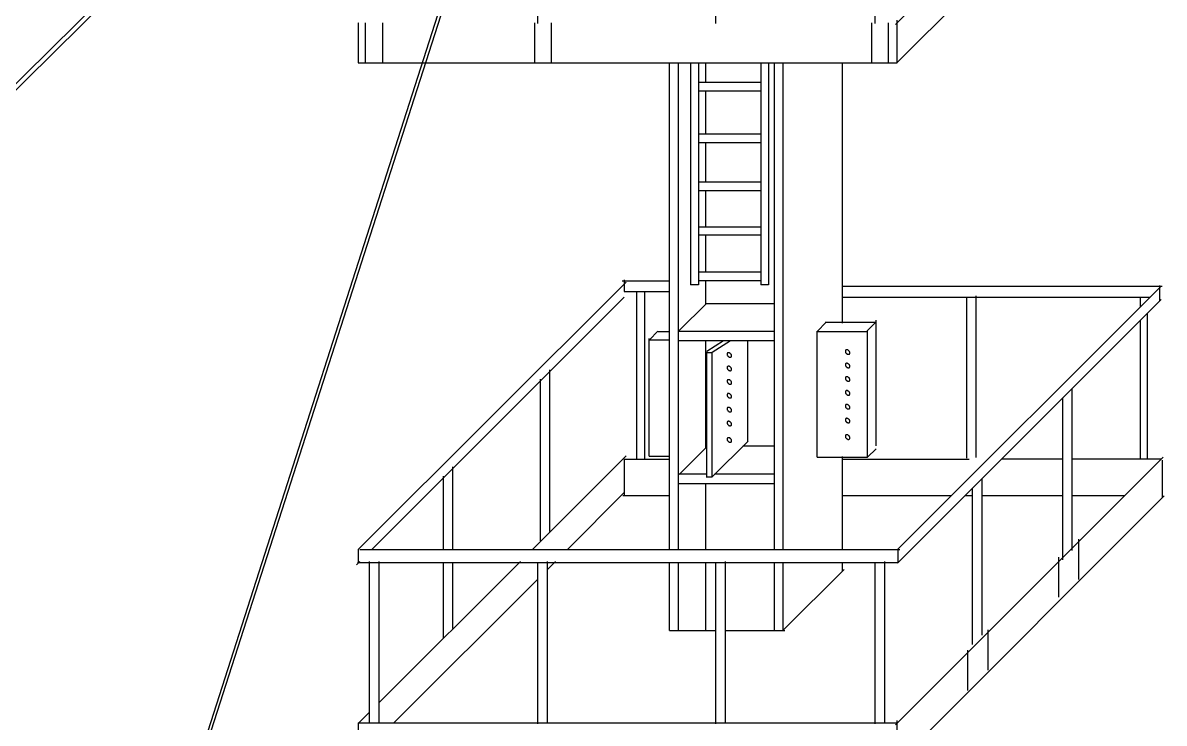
# Model space of a CAD drawing. Header units: metres. Extents: x 0 to 420, y 0 to 297.
# Drawn here: x 184.8 to 242.2, y 211 to 246.2 of the extents above; entities that cross this region are included whole.
import ezdxf

# ---------------------------------------------------------------- set-up
doc = ezdxf.new("R2010")
doc.units = ezdxf.units.M

msp = doc.modelspace()

# ---------------------------------------------------------------- linework, layer by layer
for p, q in [((215.66, 274.02), (106.21, 165.88)), ((215.69, 273.73), (106.32, 165.68)), ((213.42, 270.92), (159.27, 102.09)), ((213.5, 270.67), (159.41, 102.04)), ((228.65, 246.13), (242.11, 259.59)), ((228.7, 244.18), (242.16, 257.64)), ((210.67, 246.18), (210.67, 254.31)), ((219.62, 246.18), (219.62, 254.31)), ((227.63, 246.18), (227.63, 254.31)), ((201.64, 246.22), (201.64, 244.2)), ((201.64, 246.2), (201.66, 246.22)), ((201.98, 246.21), (201.98, 244.18)), ((202.86, 246.21), (202.86, 244.18)), ((210.49, 246.21), (210.49, 244.18)), ((211.33, 246.21), (211.33, 244.18)), ((227.45, 246.21), (227.45, 244.18)), ((228.29, 246.21), (228.29, 244.18)), ((228.74, 244.2), (228.74, 246.35)), ((201.64, 244.2), (228.74, 244.2)), ((217.28, 219.71), (217.28, 244.2)), ((217.74, 219.71), (217.74, 244.2)), ((218.35, 244.2), (218.35, 233.04)), ((218.74, 244.2), (218.74, 233.04)), ((219.11, 243.22), (219.11, 244.2)), ((221.88, 244.2), (221.88, 233.04)), ((222.27, 244.2), (222.27, 233.04)), ((222.56, 219.71), (222.56, 244.2)), ((223.01, 219.71), (223.01, 244.2)), ((225.99, 231.11), (225.99, 244.2)), ((221.88, 243.22), (218.75, 243.22)), ((221.88, 242.78), (218.75, 242.78)), ((219.11, 240.62), (219.11, 242.78)), ((221.91, 240.62), (218.79, 240.62)), ((221.91, 240.18), (218.79, 240.18)), ((219.11, 238.2), (219.11, 240.18)), ((221.84, 238.2), (218.72, 238.2)), ((221.84, 237.76), (218.72, 237.76)), ((219.11, 235.94), (219.11, 237.76)), ((221.88, 235.94), (218.74, 235.94)), ((221.88, 235.54), (218.74, 235.54)), ((219.11, 233.67), (219.11, 235.54)), ((221.88, 233.67), (218.75, 233.67)), ((201.64, 219.71), (215.1, 233.17)), ((214.91, 233.24), (217.28, 233.24)), ((215.02, 233.24), (215.02, 233.29)), ((215.02, 232.69), (215.02, 233.24)), ((218.74, 233.04), (218.35, 233.04)), ((221.88, 233.24), (218.75, 233.24)), ((219.11, 232.06), (219.11, 233.24)), ((222.27, 233.04), (221.88, 233.04)), ((215.01, 232.69), (217.28, 232.69)), ((215.65, 224.28), (215.65, 232.69)), ((216.04, 224.28), (216.04, 232.69)), ((225.99, 232.97), (242.06, 232.97)), ((228.75, 219.71), (242.01, 232.97)), ((232.23, 224.31), (232.23, 232.43)), ((232.71, 224.35), (232.71, 232.48)), ((241.95, 232.23), (241.95, 233)), ((202.32, 219.71), (215.01, 232.41)), ((219.15, 232.09), (217.77, 230.73)), ((222.56, 232.08), (219.11, 232.08)), ((225.99, 232.42), (241.46, 232.42)), ((228.75, 219.03), (242.01, 232.29)), ((240.97, 231.93), (240.97, 232.42)), ((241.32, 224.28), (241.32, 231.61)), ((216.28, 230.26), (216.7, 230.71)), ((224.73, 230.7), (225.15, 231.14)), ((225.11, 231.16), (227.66, 231.16)), ((227.25, 230.73), (227.67, 231.17)), ((227.25, 224.4), (227.25, 230.73)), ((227.68, 224.93), (227.68, 231.26)), ((240.97, 224.28), (240.97, 231.25)), ((216.27, 224.41), (216.27, 230.33)), ((216.27, 230.27), (217.28, 230.27)), ((216.72, 230.69), (217.28, 230.69)), ((222.56, 230.69), (217.73, 230.69)), ((222.56, 230.21), (217.73, 230.21)), ((219.11, 224.82), (219.11, 230.21)), ((219.11, 226.04), (219.11, 230.21)), ((220.01, 230.21), (219.17, 229.68)), ((220.36, 230.21), (219.43, 229.63)), ((221.23, 225.17), (221.23, 230.21)), ((224.71, 224.37), (224.71, 230.7)), ((224.71, 230.69), (227.25, 230.69)), ((219.16, 223.34), (219.16, 229.67)), ((219.16, 229.63), (219.43, 229.63)), ((219.43, 223.37), (219.43, 229.65)), ((211.27, 220.62), (211.27, 228.75)), ((210.8, 220.16), (210.8, 228.29)), ((237.07, 219.19), (237.07, 227.32)), ((237.53, 219.66), (237.53, 227.79)), ((221.24, 225.17), (219.43, 223.38)), ((210.39, 219.71), (215.1, 224.43)), ((216.27, 224.41), (217.28, 224.41)), ((219.15, 224.86), (217.77, 223.49)), ((222.56, 224.91), (220.98, 224.91)), ((225.99, 219.71), (225.99, 224.4)), ((227.25, 224.37), (227.67, 224.78)), ((206.39, 219.71), (206.39, 223.88)), ((215.02, 222.42), (215.02, 224.28)), ((215.02, 224.27), (217.28, 224.27)), ((224.71, 224.37), (227.25, 224.37)), ((225.99, 224.27), (232.35, 224.27)), ((228.65, 210.9), (242.11, 224.36)), ((234, 224.28), (237.07, 224.28)), ((237.53, 224.28), (242.02, 224.28)), ((242.08, 222.32), (242.08, 224.21)), ((205.92, 219.71), (205.92, 223.41)), ((219.16, 223.5), (217.75, 223.5)), ((219.16, 223.37), (219.43, 223.37)), ((222.54, 223.5), (219.55, 223.5)), ((233, 215.4), (233, 223.28)), ((222.56, 223.02), (217.75, 223.02)), ((219.11, 219.71), (219.11, 223.02)), ((232.53, 214.94), (232.53, 222.81)), ((212.15, 219.71), (215.01, 222.58)), ((214.94, 222.43), (217.28, 222.43)), ((225.99, 222.43), (231.47, 222.43)), ((228.7, 208.95), (242.16, 222.41)), ((232.15, 222.43), (232.53, 222.43)), ((233, 222.43), (237.07, 222.43)), ((237.53, 222.43), (240.18, 222.43)), ((237.86, 220.23), (237.86, 218.21)), ((201.64, 219.71), (201.64, 219.07)), ((201.72, 219.71), (228.87, 219.71)), ((228.77, 219.72), (228.77, 219.06)), ((236.84, 219.34), (236.84, 217.32)), ((201.55, 218.95), (201.72, 219.12)), ((201.59, 219.07), (228.74, 219.07)), ((202.19, 219.12), (202.19, 210.99)), ((202.67, 219.12), (202.67, 210.99)), ((202.67, 212), (209.79, 219.12)), ((205.92, 215.28), (205.92, 219.07)), ((206.39, 215.75), (206.39, 219.07)), ((210.67, 210.95), (210.67, 219.07)), ((211.15, 210.99), (211.15, 219.12)), ((211.15, 218.72), (211.55, 219.12)), ((217.28, 215.64), (217.28, 219.07)), ((217.74, 215.64), (217.74, 219.07)), ((219.11, 215.64), (219.11, 219.07)), ((219.62, 210.95), (219.62, 219.07)), ((220.1, 210.99), (220.1, 219.12)), ((222.56, 215.64), (222.56, 219.07)), ((222.99, 215.64), (226.07, 218.72)), ((223.01, 215.64), (223.01, 219.07)), ((225.99, 218.65), (225.99, 219.07)), ((227.63, 210.95), (227.63, 219.07)), ((228.12, 210.99), (228.12, 219.12)), ((203.42, 210.99), (210.67, 218.23)), ((217.28, 215.64), (219.62, 215.64)), ((220.1, 215.64), (223.09, 215.64)), ((233.29, 215.67), (233.29, 213.64)), ((232.27, 214.65), (232.27, 212.63)), ((201.66, 210.99), (202.19, 211.52)), ((201.64, 210.99), (228.74, 210.99)), ((201.64, 210.97), (201.66, 210.99)), ((201.64, 210.99), (201.64, 208.97)), ((228.74, 208.97), (228.74, 211.12))]:
    msp.add_line(p, q)
for points in [[(220.2, 229.6), (220.2, 229.59), (220.19, 229.59), (220.19, 229.58), (220.19, 229.58), (220.18, 229.57), (220.18, 229.57)], [(220.18, 229.57), (220.18, 229.56), (220.18, 229.55), (220.18, 229.54), (220.18, 229.53), (220.18, 229.52)], [(220.23, 229.61), (220.23, 229.61), (220.22, 229.61), (220.21, 229.61), (220.21, 229.61), (220.2, 229.6), (220.2, 229.6)], [(220.27, 229.62), (220.27, 229.62), (220.26, 229.62), (220.25, 229.62), (220.24, 229.62), (220.23, 229.62), (220.23, 229.62)], [(220.32, 229.6), (220.31, 229.6), (220.3, 229.61), (220.29, 229.61), (220.27, 229.62), (220.27, 229.62)], [(220.36, 229.57), (220.34, 229.58), (220.33, 229.59), (220.32, 229.6)], [(220.39, 229.52), (220.38, 229.54), (220.37, 229.55), (220.36, 229.57)], [(226.15, 229.75), (226.14, 229.74), (226.14, 229.74), (226.13, 229.73), (226.13, 229.73), (226.13, 229.72), (226.13, 229.72)], [(226.13, 229.72), (226.13, 229.71), (226.13, 229.7), (226.13, 229.69), (226.13, 229.68), (226.13, 229.67)], [(226.13, 229.67), (226.13, 229.66), (226.14, 229.64), (226.14, 229.63), (226.14, 229.63)], [(226.14, 229.63), (226.15, 229.62), (226.16, 229.6), (226.18, 229.59)], [(226.18, 229.76), (226.17, 229.76), (226.17, 229.76), (226.16, 229.76), (226.16, 229.75), (226.15, 229.75), (226.15, 229.75)], [(226.22, 229.76), (226.22, 229.76), (226.21, 229.76), (226.2, 229.77), (226.19, 229.76), (226.18, 229.76), (226.18, 229.76)], [(226.18, 229.59), (226.19, 229.57), (226.21, 229.56), (226.22, 229.55)], [(226.26, 229.75), (226.26, 229.75), (226.25, 229.76), (226.23, 229.76), (226.22, 229.76), (226.22, 229.76)], [(226.31, 229.71), (226.29, 229.73), (226.27, 229.74), (226.26, 229.75)], [(226.34, 229.67), (226.33, 229.68), (226.32, 229.7), (226.31, 229.71)], [(226.35, 229.63), (226.35, 229.64), (226.35, 229.66), (226.34, 229.67), (226.34, 229.67)], [(226.34, 229.56), (226.34, 229.56), (226.34, 229.56), (226.35, 229.57), (226.35, 229.58), (226.35, 229.58), (226.35, 229.59)], [(226.35, 229.59), (226.35, 229.59), (226.35, 229.6), (226.36, 229.61), (226.35, 229.62), (226.35, 229.63)], [(220.18, 229.52), (220.19, 229.51), (220.19, 229.5), (220.2, 229.48), (220.2, 229.48)], [(220.2, 229.48), (220.21, 229.47), (220.22, 229.45), (220.23, 229.44)], [(220.23, 229.44), (220.25, 229.43), (220.26, 229.41), (220.27, 229.41)], [(220.27, 229.41), (220.28, 229.4), (220.29, 229.4), (220.3, 229.39), (220.32, 229.39), (220.32, 229.39)], [(220.32, 229.39), (220.32, 229.39), (220.33, 229.39), (220.34, 229.39), (220.35, 229.39), (220.36, 229.39), (220.36, 229.39)], [(220.36, 229.39), (220.36, 229.39), (220.37, 229.39), (220.38, 229.4), (220.38, 229.4), (220.39, 229.4), (220.39, 229.41)], [(220.41, 229.48), (220.4, 229.5), (220.4, 229.51), (220.39, 229.52), (220.39, 229.52)], [(220.39, 229.41), (220.39, 229.41), (220.4, 229.42), (220.4, 229.42), (220.4, 229.43), (220.41, 229.43), (220.41, 229.44)], [(220.41, 229.44), (220.41, 229.44), (220.41, 229.45), (220.41, 229.46), (220.41, 229.47), (220.41, 229.48)], [(226.15, 229.07), (226.14, 229.06), (226.14, 229.06), (226.13, 229.05), (226.13, 229.05), (226.13, 229.04), (226.13, 229.04)], [(226.13, 229.04), (226.13, 229.03), (226.13, 229.02), (226.13, 229.01), (226.13, 229), (226.13, 229)], [(226.13, 229), (226.13, 228.98), (226.14, 228.97), (226.14, 228.95), (226.14, 228.95)], [(226.18, 229.09), (226.17, 229.08), (226.17, 229.08), (226.16, 229.08), (226.16, 229.08), (226.15, 229.07), (226.15, 229.07)], [(226.22, 229.09), (226.22, 229.09), (226.21, 229.09), (226.2, 229.09), (226.19, 229.09), (226.18, 229.09), (226.18, 229.09)], [(226.22, 229.55), (226.22, 229.55), (226.23, 229.55), (226.25, 229.54), (226.26, 229.54), (226.26, 229.54)], [(226.26, 229.07), (226.26, 229.07), (226.25, 229.08), (226.23, 229.08), (226.22, 229.09), (226.22, 229.09)], [(226.26, 229.54), (226.26, 229.54), (226.27, 229.54), (226.28, 229.54), (226.29, 229.54), (226.3, 229.54), (226.31, 229.54)], [(226.31, 229.04), (226.29, 229.05), (226.27, 229.06), (226.26, 229.07)], [(226.31, 229.54), (226.31, 229.54), (226.32, 229.54), (226.32, 229.54), (226.33, 229.55), (226.33, 229.55), (226.34, 229.56)], [(226.34, 228.99), (226.33, 229.01), (226.32, 229.02), (226.31, 229.04)], [(226.35, 228.95), (226.35, 228.97), (226.35, 228.98), (226.34, 228.99), (226.34, 228.99)], [(220.2, 228.92), (220.2, 228.92), (220.19, 228.91), (220.19, 228.91), (220.19, 228.9), (220.18, 228.89), (220.18, 228.89)], [(220.18, 228.89), (220.18, 228.89), (220.18, 228.88), (220.18, 228.87), (220.18, 228.86), (220.18, 228.85)], [(220.18, 228.85), (220.19, 228.83), (220.19, 228.82), (220.2, 228.81), (220.2, 228.8)], [(220.23, 228.94), (220.23, 228.94), (220.22, 228.93), (220.21, 228.93), (220.21, 228.93), (220.2, 228.93), (220.2, 228.92)], [(220.2, 228.8), (220.21, 228.79), (220.22, 228.78), (220.23, 228.76)], [(220.27, 228.94), (220.27, 228.94), (220.26, 228.94), (220.25, 228.94), (220.24, 228.94), (220.23, 228.94), (220.23, 228.94)], [(220.23, 228.76), (220.25, 228.75), (220.26, 228.74), (220.27, 228.73)], [(220.32, 228.92), (220.31, 228.92), (220.3, 228.93), (220.29, 228.94), (220.27, 228.94), (220.27, 228.94)], [(220.27, 228.73), (220.28, 228.73), (220.29, 228.72), (220.3, 228.72), (220.32, 228.71), (220.32, 228.71)], [(220.36, 228.89), (220.34, 228.9), (220.33, 228.91), (220.32, 228.92)], [(220.32, 228.71), (220.32, 228.71), (220.33, 228.71), (220.34, 228.71), (220.35, 228.71), (220.36, 228.71), (220.36, 228.71)], [(220.39, 228.85), (220.38, 228.86), (220.37, 228.88), (220.36, 228.89)], [(220.36, 228.71), (220.36, 228.71), (220.37, 228.72), (220.38, 228.72), (220.38, 228.72), (220.39, 228.73), (220.39, 228.73)], [(220.41, 228.8), (220.4, 228.82), (220.4, 228.83), (220.39, 228.84), (220.39, 228.85)], [(220.39, 228.73), (220.39, 228.74), (220.4, 228.74), (220.4, 228.75), (220.4, 228.75), (220.41, 228.76), (220.41, 228.76)], [(220.41, 228.76), (220.41, 228.76), (220.41, 228.77), (220.41, 228.78), (220.41, 228.79), (220.41, 228.8)], [(226.14, 228.95), (226.15, 228.94), (226.16, 228.92), (226.18, 228.91)], [(226.18, 228.91), (226.19, 228.9), (226.21, 228.88), (226.22, 228.88)], [(226.22, 228.88), (226.22, 228.87), (226.23, 228.87), (226.25, 228.86), (226.26, 228.86), (226.26, 228.86)], [(226.26, 228.86), (226.26, 228.86), (226.27, 228.86), (226.28, 228.86), (226.29, 228.86), (226.3, 228.86), (226.31, 228.86)], [(226.31, 228.86), (226.31, 228.86), (226.32, 228.86), (226.32, 228.87), (226.33, 228.87), (226.33, 228.87), (226.34, 228.88)], [(226.34, 228.88), (226.34, 228.88), (226.34, 228.89), (226.35, 228.89), (226.35, 228.9), (226.35, 228.9), (226.35, 228.91)], [(226.35, 228.91), (226.35, 228.91), (226.35, 228.92), (226.36, 228.93), (226.35, 228.94), (226.35, 228.95)], [(220.2, 228.24), (220.2, 228.24), (220.19, 228.23), (220.19, 228.23), (220.19, 228.22), (220.18, 228.22), (220.18, 228.21)], [(220.18, 228.21), (220.18, 228.21), (220.18, 228.2), (220.18, 228.19), (220.18, 228.18), (220.18, 228.17)], [(220.18, 228.17), (220.19, 228.16), (220.19, 228.14), (220.2, 228.13), (220.2, 228.13)], [(220.23, 228.26), (220.23, 228.26), (220.22, 228.26), (220.21, 228.25), (220.21, 228.25), (220.2, 228.25), (220.2, 228.24)], [(220.2, 228.13), (220.21, 228.11), (220.22, 228.1), (220.23, 228.08)], [(220.27, 228.26), (220.27, 228.26), (220.26, 228.26), (220.25, 228.26), (220.24, 228.26), (220.23, 228.26), (220.23, 228.26)], [(220.23, 228.08), (220.25, 228.07), (220.26, 228.06), (220.27, 228.05)], [(220.32, 228.25), (220.31, 228.25), (220.3, 228.25), (220.29, 228.26), (220.27, 228.26), (220.27, 228.26)], [(220.27, 228.05), (220.28, 228.05), (220.29, 228.04), (220.3, 228.04), (220.32, 228.04), (220.32, 228.04)], [(220.36, 228.21), (220.34, 228.23), (220.33, 228.24), (220.32, 228.25)], [(220.32, 228.04), (220.32, 228.04), (220.33, 228.03), (220.34, 228.03), (220.35, 228.03), (220.36, 228.04), (220.36, 228.04)], [(220.39, 228.17), (220.38, 228.18), (220.37, 228.2), (220.36, 228.21)], [(220.36, 228.04), (220.36, 228.04), (220.37, 228.04), (220.38, 228.04), (220.38, 228.05), (220.39, 228.05), (220.39, 228.05)], [(220.41, 228.13), (220.4, 228.14), (220.4, 228.15), (220.39, 228.17), (220.39, 228.17)], [(220.39, 228.05), (220.39, 228.06), (220.4, 228.06), (220.4, 228.07), (220.4, 228.07), (220.41, 228.08), (220.41, 228.08)], [(220.41, 228.08), (220.41, 228.09), (220.41, 228.1), (220.41, 228.11), (220.41, 228.12), (220.41, 228.13)], [(226.15, 228.39), (226.14, 228.39), (226.14, 228.38), (226.13, 228.38), (226.13, 228.37), (226.13, 228.37), (226.13, 228.36)], [(226.13, 228.36), (226.13, 228.36), (226.13, 228.35), (226.13, 228.34), (226.13, 228.33), (226.13, 228.32)], [(226.13, 228.32), (226.13, 228.3), (226.14, 228.29), (226.14, 228.28), (226.14, 228.28)], [(226.14, 228.28), (226.15, 228.26), (226.16, 228.25), (226.18, 228.23)], [(226.18, 228.41), (226.17, 228.41), (226.17, 228.41), (226.16, 228.4), (226.16, 228.4), (226.15, 228.4), (226.15, 228.39)], [(226.22, 228.41), (226.22, 228.41), (226.21, 228.41), (226.2, 228.41), (226.19, 228.41), (226.18, 228.41), (226.18, 228.41)], [(226.18, 228.23), (226.19, 228.22), (226.21, 228.21), (226.22, 228.2)], [(226.26, 228.39), (226.26, 228.39), (226.25, 228.4), (226.23, 228.41), (226.22, 228.41), (226.22, 228.41)], [(226.22, 228.2), (226.22, 228.2), (226.23, 228.19), (226.25, 228.19), (226.26, 228.18), (226.26, 228.18)], [(226.31, 228.36), (226.29, 228.37), (226.27, 228.39), (226.26, 228.39)], [(226.26, 228.18), (226.26, 228.18), (226.27, 228.18), (226.28, 228.18), (226.29, 228.18), (226.3, 228.18), (226.31, 228.18)], [(226.34, 228.32), (226.33, 228.33), (226.32, 228.35), (226.31, 228.36)], [(226.31, 228.18), (226.31, 228.19), (226.32, 228.19), (226.32, 228.19), (226.33, 228.19), (226.33, 228.2), (226.34, 228.2)], [(226.35, 228.27), (226.35, 228.29), (226.35, 228.3), (226.34, 228.31), (226.34, 228.32)], [(226.34, 228.2), (226.34, 228.21), (226.34, 228.21), (226.35, 228.22), (226.35, 228.22), (226.35, 228.23), (226.35, 228.23)], [(226.35, 228.23), (226.35, 228.23), (226.35, 228.24), (226.36, 228.25), (226.35, 228.26), (226.35, 228.27)], [(220.2, 227.55), (220.2, 227.54), (220.19, 227.54), (220.19, 227.53), (220.19, 227.53), (220.18, 227.52), (220.18, 227.52)], [(220.18, 227.52), (220.18, 227.51), (220.18, 227.5), (220.18, 227.49), (220.18, 227.48), (220.18, 227.47)], [(220.18, 227.47), (220.19, 227.46), (220.19, 227.44), (220.2, 227.43), (220.2, 227.43)], [(220.23, 227.56), (220.23, 227.56), (220.22, 227.56), (220.21, 227.56), (220.21, 227.55), (220.2, 227.55), (220.2, 227.55)], [(220.2, 227.43), (220.21, 227.42), (220.22, 227.4), (220.23, 227.39)], [(220.27, 227.56), (220.27, 227.56), (220.26, 227.56), (220.25, 227.57), (220.24, 227.56), (220.23, 227.56), (220.23, 227.56)], [(220.23, 227.39), (220.25, 227.37), (220.26, 227.36), (220.27, 227.35)], [(220.32, 227.55), (220.31, 227.55), (220.3, 227.55), (220.29, 227.56), (220.27, 227.56), (220.27, 227.56)], [(220.27, 227.35), (220.28, 227.35), (220.29, 227.35), (220.3, 227.34), (220.32, 227.34), (220.32, 227.34)], [(220.36, 227.51), (220.34, 227.53), (220.33, 227.54), (220.32, 227.55)], [(220.32, 227.34), (220.32, 227.34), (220.33, 227.34), (220.34, 227.34), (220.35, 227.34), (220.36, 227.34), (220.36, 227.34)], [(220.39, 227.47), (220.38, 227.48), (220.37, 227.5), (220.36, 227.51)], [(220.36, 227.34), (220.36, 227.34), (220.37, 227.34), (220.38, 227.34), (220.38, 227.35), (220.39, 227.35), (220.39, 227.36)], [(220.41, 227.43), (220.4, 227.44), (220.4, 227.46), (220.39, 227.47), (220.39, 227.47)], [(220.39, 227.36), (220.39, 227.36), (220.4, 227.36), (220.4, 227.37), (220.4, 227.38), (220.41, 227.38), (220.41, 227.38)], [(220.41, 227.38), (220.41, 227.39), (220.41, 227.4), (220.41, 227.41), (220.41, 227.42), (220.41, 227.43)], [(226.15, 227.69), (226.14, 227.69), (226.14, 227.68), (226.13, 227.68), (226.13, 227.67), (226.13, 227.67), (226.13, 227.66)], [(226.13, 227.66), (226.13, 227.66), (226.13, 227.65), (226.13, 227.64), (226.13, 227.63), (226.13, 227.62)], [(226.13, 227.62), (226.13, 227.61), (226.14, 227.59), (226.14, 227.58), (226.14, 227.58)], [(226.14, 227.58), (226.15, 227.56), (226.16, 227.55), (226.18, 227.53)], [(226.18, 227.71), (226.17, 227.71), (226.17, 227.71), (226.16, 227.7), (226.16, 227.7), (226.15, 227.7), (226.15, 227.69)], [(226.22, 227.71), (226.22, 227.71), (226.21, 227.71), (226.2, 227.71), (226.19, 227.71), (226.18, 227.71), (226.18, 227.71)], [(226.18, 227.53), (226.19, 227.52), (226.21, 227.51), (226.22, 227.5)], [(226.26, 227.69), (226.26, 227.7), (226.25, 227.7), (226.23, 227.71), (226.22, 227.71), (226.22, 227.71)], [(226.22, 227.5), (226.22, 227.5), (226.23, 227.49), (226.25, 227.49), (226.26, 227.49), (226.26, 227.49)], [(226.31, 227.66), (226.29, 227.68), (226.27, 227.69), (226.26, 227.69)], [(226.26, 227.49), (226.26, 227.49), (226.27, 227.48), (226.28, 227.48), (226.29, 227.48), (226.3, 227.49), (226.31, 227.49)], [(226.34, 227.62), (226.33, 227.63), (226.32, 227.65), (226.31, 227.66)], [(226.31, 227.49), (226.31, 227.49), (226.32, 227.49), (226.32, 227.49), (226.33, 227.49), (226.33, 227.5), (226.34, 227.5)], [(226.35, 227.58), (226.35, 227.59), (226.35, 227.6), (226.34, 227.62), (226.34, 227.62)], [(226.34, 227.5), (226.34, 227.51), (226.34, 227.51), (226.35, 227.52), (226.35, 227.52), (226.35, 227.53), (226.35, 227.53)], [(226.35, 227.53), (226.35, 227.54), (226.35, 227.55), (226.36, 227.56), (226.35, 227.57), (226.35, 227.58)], [(220.2, 226.85), (220.2, 226.84), (220.19, 226.84), (220.19, 226.83), (220.19, 226.83), (220.18, 226.82), (220.18, 226.82)], [(220.18, 226.82), (220.18, 226.81), (220.18, 226.8), (220.18, 226.79), (220.18, 226.78), (220.18, 226.77)], [(220.18, 226.77), (220.19, 226.76), (220.19, 226.75), (220.2, 226.73), (220.2, 226.73)], [(220.23, 226.86), (220.23, 226.86), (220.22, 226.86), (220.21, 226.86), (220.21, 226.86), (220.2, 226.85), (220.2, 226.85)], [(220.2, 226.73), (220.21, 226.72), (220.22, 226.7), (220.23, 226.69)], [(220.27, 226.86), (220.27, 226.86), (220.26, 226.87), (220.25, 226.87), (220.24, 226.87), (220.23, 226.86), (220.23, 226.86)], [(220.32, 226.85), (220.31, 226.85), (220.3, 226.86), (220.29, 226.86), (220.27, 226.86), (220.27, 226.86)], [(220.36, 226.82), (220.34, 226.83), (220.33, 226.84), (220.32, 226.85)], [(220.39, 226.77), (220.38, 226.79), (220.37, 226.8), (220.36, 226.82)], [(220.41, 226.73), (220.4, 226.74), (220.4, 226.76), (220.39, 226.77), (220.39, 226.77)], [(220.41, 226.69), (220.41, 226.69), (220.41, 226.7), (220.41, 226.71), (220.41, 226.72), (220.41, 226.73)], [(226.15, 226.99), (226.14, 226.99), (226.14, 226.99), (226.13, 226.98), (226.13, 226.97), (226.13, 226.97), (226.13, 226.97)], [(226.13, 226.97), (226.13, 226.96), (226.13, 226.95), (226.13, 226.94), (226.13, 226.93), (226.13, 226.92)], [(226.13, 226.92), (226.13, 226.91), (226.14, 226.89), (226.14, 226.88), (226.14, 226.88)], [(226.14, 226.88), (226.15, 226.87), (226.16, 226.85), (226.18, 226.84)], [(226.18, 227.01), (226.17, 227.01), (226.17, 227.01), (226.16, 227.01), (226.16, 227), (226.15, 227), (226.15, 226.99)], [(226.22, 227.01), (226.22, 227.01), (226.21, 227.01), (226.2, 227.01), (226.19, 227.01), (226.18, 227.01), (226.18, 227.01)], [(226.18, 226.84), (226.19, 226.82), (226.21, 226.81), (226.22, 226.8)], [(226.26, 227), (226.26, 227), (226.25, 227), (226.23, 227.01), (226.22, 227.01), (226.22, 227.01)], [(226.22, 226.8), (226.22, 226.8), (226.23, 226.8), (226.25, 226.79), (226.26, 226.79), (226.26, 226.79)], [(226.31, 226.96), (226.29, 226.98), (226.27, 226.99), (226.26, 227)], [(226.26, 226.79), (226.26, 226.79), (226.27, 226.79), (226.28, 226.79), (226.29, 226.79), (226.3, 226.79), (226.31, 226.79)], [(226.34, 226.92), (226.33, 226.93), (226.32, 226.95), (226.31, 226.96)], [(226.31, 226.79), (226.31, 226.79), (226.32, 226.79), (226.32, 226.79), (226.33, 226.8), (226.33, 226.8), (226.34, 226.8)], [(226.35, 226.88), (226.35, 226.89), (226.35, 226.91), (226.34, 226.92), (226.34, 226.92)], [(226.34, 226.8), (226.34, 226.81), (226.34, 226.81), (226.35, 226.82), (226.35, 226.82), (226.35, 226.83), (226.35, 226.83)], [(226.35, 226.83), (226.35, 226.84), (226.35, 226.85), (226.36, 226.86), (226.35, 226.87), (226.35, 226.88)], [(220.2, 226.15), (220.2, 226.14), (220.19, 226.14), (220.19, 226.13), (220.19, 226.13), (220.18, 226.12), (220.18, 226.12)], [(220.18, 226.12), (220.18, 226.12), (220.18, 226.11), (220.18, 226.1), (220.18, 226.09), (220.18, 226.08)], [(220.23, 226.17), (220.23, 226.16), (220.22, 226.16), (220.21, 226.16), (220.21, 226.16), (220.2, 226.15), (220.2, 226.15)], [(220.23, 226.69), (220.25, 226.67), (220.26, 226.66), (220.27, 226.66)], [(220.27, 226.17), (220.27, 226.17), (220.26, 226.17), (220.25, 226.17), (220.24, 226.17), (220.23, 226.17), (220.23, 226.17)], [(220.27, 226.66), (220.28, 226.65), (220.29, 226.65), (220.3, 226.64), (220.32, 226.64), (220.32, 226.64)], [(220.32, 226.15), (220.31, 226.15), (220.3, 226.16), (220.29, 226.16), (220.27, 226.17), (220.27, 226.17)], [(220.32, 226.64), (220.32, 226.64), (220.33, 226.64), (220.34, 226.64), (220.35, 226.64), (220.36, 226.64), (220.36, 226.64)], [(220.36, 226.12), (220.34, 226.13), (220.33, 226.14), (220.32, 226.15)], [(220.36, 226.64), (220.36, 226.64), (220.37, 226.64), (220.38, 226.65), (220.38, 226.65), (220.39, 226.65), (220.39, 226.66)], [(220.39, 226.08), (220.38, 226.09), (220.37, 226.1), (220.36, 226.12)], [(220.39, 226.66), (220.39, 226.66), (220.4, 226.67), (220.4, 226.67), (220.4, 226.68), (220.41, 226.68), (220.41, 226.69)], [(226.15, 226.3), (226.14, 226.29), (226.14, 226.29), (226.13, 226.28), (226.13, 226.28), (226.13, 226.27), (226.13, 226.27)], [(226.13, 226.27), (226.13, 226.26), (226.13, 226.25), (226.13, 226.24), (226.13, 226.23), (226.13, 226.22)], [(226.13, 226.22), (226.13, 226.21), (226.14, 226.2), (226.14, 226.18), (226.14, 226.18)], [(226.14, 226.18), (226.15, 226.17), (226.16, 226.15), (226.18, 226.14)], [(226.18, 226.31), (226.17, 226.31), (226.17, 226.31), (226.16, 226.31), (226.16, 226.3), (226.15, 226.3), (226.15, 226.3)], [(226.22, 226.31), (226.22, 226.31), (226.21, 226.32), (226.2, 226.32), (226.19, 226.32), (226.18, 226.31), (226.18, 226.31)], [(226.18, 226.14), (226.19, 226.12), (226.21, 226.11), (226.22, 226.1)], [(226.26, 226.3), (226.26, 226.3), (226.25, 226.31), (226.23, 226.31), (226.22, 226.31), (226.22, 226.31)], [(226.31, 226.27), (226.29, 226.28), (226.27, 226.29), (226.26, 226.3)], [(226.34, 226.22), (226.33, 226.24), (226.32, 226.25), (226.31, 226.27)], [(226.35, 226.18), (226.35, 226.19), (226.35, 226.21), (226.34, 226.22), (226.34, 226.22)], [(226.34, 226.11), (226.34, 226.11), (226.34, 226.12), (226.35, 226.12), (226.35, 226.13), (226.35, 226.13), (226.35, 226.14)], [(226.35, 226.14), (226.35, 226.14), (226.35, 226.15), (226.36, 226.16), (226.35, 226.17), (226.35, 226.18)], [(220.18, 226.08), (220.19, 226.06), (220.19, 226.05), (220.2, 226.04), (220.2, 226.03)], [(220.2, 226.03), (220.21, 226.02), (220.22, 226), (220.23, 225.99)], [(220.23, 225.99), (220.25, 225.98), (220.26, 225.96), (220.27, 225.96)], [(220.27, 225.96), (220.28, 225.96), (220.29, 225.95), (220.3, 225.94), (220.32, 225.94), (220.32, 225.94)], [(220.32, 225.94), (220.32, 225.94), (220.33, 225.94), (220.34, 225.94), (220.35, 225.94), (220.36, 225.94), (220.36, 225.94)], [(220.36, 225.94), (220.36, 225.94), (220.37, 225.95), (220.38, 225.95), (220.38, 225.95), (220.39, 225.95), (220.39, 225.96)], [(220.41, 226.03), (220.4, 226.05), (220.4, 226.06), (220.39, 226.07), (220.39, 226.08)], [(220.39, 225.96), (220.39, 225.96), (220.4, 225.97), (220.4, 225.97), (220.4, 225.98), (220.41, 225.98), (220.41, 225.99)], [(220.41, 225.99), (220.41, 225.99), (220.41, 226), (220.41, 226.01), (220.41, 226.02), (220.41, 226.03)], [(226.22, 226.1), (226.22, 226.1), (226.23, 226.1), (226.25, 226.09), (226.26, 226.09), (226.26, 226.09)], [(226.26, 226.09), (226.26, 226.09), (226.27, 226.09), (226.28, 226.09), (226.29, 226.09), (226.3, 226.09), (226.31, 226.09)], [(226.31, 226.09), (226.31, 226.09), (226.32, 226.09), (226.32, 226.1), (226.33, 226.1), (226.33, 226.1), (226.34, 226.11)], [(220.2, 225.32), (220.2, 225.32), (220.19, 225.31), (220.19, 225.31), (220.19, 225.3), (220.18, 225.3), (220.18, 225.29)], [(220.18, 225.29), (220.18, 225.29), (220.18, 225.28), (220.18, 225.27), (220.18, 225.26), (220.18, 225.25)], [(220.18, 225.25), (220.19, 225.24), (220.19, 225.22), (220.2, 225.21), (220.2, 225.21)], [(220.23, 225.34), (220.23, 225.34), (220.22, 225.34), (220.21, 225.33), (220.21, 225.33), (220.2, 225.33), (220.2, 225.32)], [(220.2, 225.21), (220.21, 225.19), (220.22, 225.18), (220.23, 225.16)], [(220.27, 225.34), (220.27, 225.34), (220.26, 225.34), (220.25, 225.34), (220.24, 225.34), (220.23, 225.34), (220.23, 225.34)], [(220.23, 225.16), (220.25, 225.15), (220.26, 225.14), (220.27, 225.13)], [(220.32, 225.33), (220.31, 225.33), (220.3, 225.33), (220.29, 225.34), (220.27, 225.34), (220.27, 225.34)], [(220.27, 225.13), (220.28, 225.13), (220.29, 225.12), (220.3, 225.12), (220.32, 225.12), (220.32, 225.12)], [(220.36, 225.29), (220.34, 225.31), (220.33, 225.32), (220.32, 225.33)], [(220.32, 225.12), (220.32, 225.12), (220.33, 225.11), (220.34, 225.11), (220.35, 225.11), (220.36, 225.12), (220.36, 225.12)], [(220.39, 225.25), (220.38, 225.26), (220.37, 225.28), (220.36, 225.29)], [(220.36, 225.12), (220.36, 225.12), (220.37, 225.12), (220.38, 225.12), (220.38, 225.13), (220.39, 225.13), (220.39, 225.13)], [(220.41, 225.21), (220.4, 225.22), (220.4, 225.23), (220.39, 225.25), (220.39, 225.25)], [(220.39, 225.13), (220.39, 225.14), (220.4, 225.14), (220.4, 225.15), (220.4, 225.15), (220.41, 225.16), (220.41, 225.16)], [(220.41, 225.16), (220.41, 225.17), (220.41, 225.18), (220.41, 225.19), (220.41, 225.2), (220.41, 225.21)], [(226.15, 225.47), (226.14, 225.47), (226.14, 225.46), (226.13, 225.46), (226.13, 225.45), (226.13, 225.45), (226.13, 225.44)], [(226.13, 225.44), (226.13, 225.44), (226.13, 225.43), (226.13, 225.42), (226.13, 225.41), (226.13, 225.4)], [(226.13, 225.4), (226.13, 225.38), (226.14, 225.37), (226.14, 225.36), (226.14, 225.35)], [(226.14, 225.35), (226.15, 225.34), (226.16, 225.33), (226.18, 225.31)], [(226.18, 225.49), (226.17, 225.49), (226.17, 225.48), (226.16, 225.48), (226.16, 225.48), (226.15, 225.48), (226.15, 225.47)], [(226.22, 225.49), (226.22, 225.49), (226.21, 225.49), (226.2, 225.49), (226.19, 225.49), (226.18, 225.49), (226.18, 225.49)], [(226.18, 225.31), (226.19, 225.3), (226.21, 225.29), (226.22, 225.28)], [(226.26, 225.47), (226.26, 225.47), (226.25, 225.48), (226.23, 225.49), (226.22, 225.49), (226.22, 225.49)], [(226.22, 225.28), (226.22, 225.28), (226.23, 225.27), (226.25, 225.27), (226.26, 225.26), (226.26, 225.26)], [(226.31, 225.44), (226.29, 225.45), (226.27, 225.47), (226.26, 225.47)], [(226.26, 225.26), (226.26, 225.26), (226.27, 225.26), (226.28, 225.26), (226.29, 225.26), (226.3, 225.26), (226.31, 225.26)], [(226.34, 225.4), (226.33, 225.41), (226.32, 225.43), (226.31, 225.44)], [(226.31, 225.26), (226.31, 225.27), (226.32, 225.27), (226.32, 225.27), (226.33, 225.27), (226.33, 225.28), (226.34, 225.28)], [(226.35, 225.35), (226.35, 225.37), (226.35, 225.38), (226.34, 225.39), (226.34, 225.4)], [(226.34, 225.28), (226.34, 225.29), (226.34, 225.29), (226.35, 225.3), (226.35, 225.3), (226.35, 225.31), (226.35, 225.31)], [(226.35, 225.31), (226.35, 225.31), (226.35, 225.32), (226.36, 225.33), (226.35, 225.34), (226.35, 225.35)]]:
    msp.add_lwpolyline(points)

doc.saveas('drawing.dxf')
